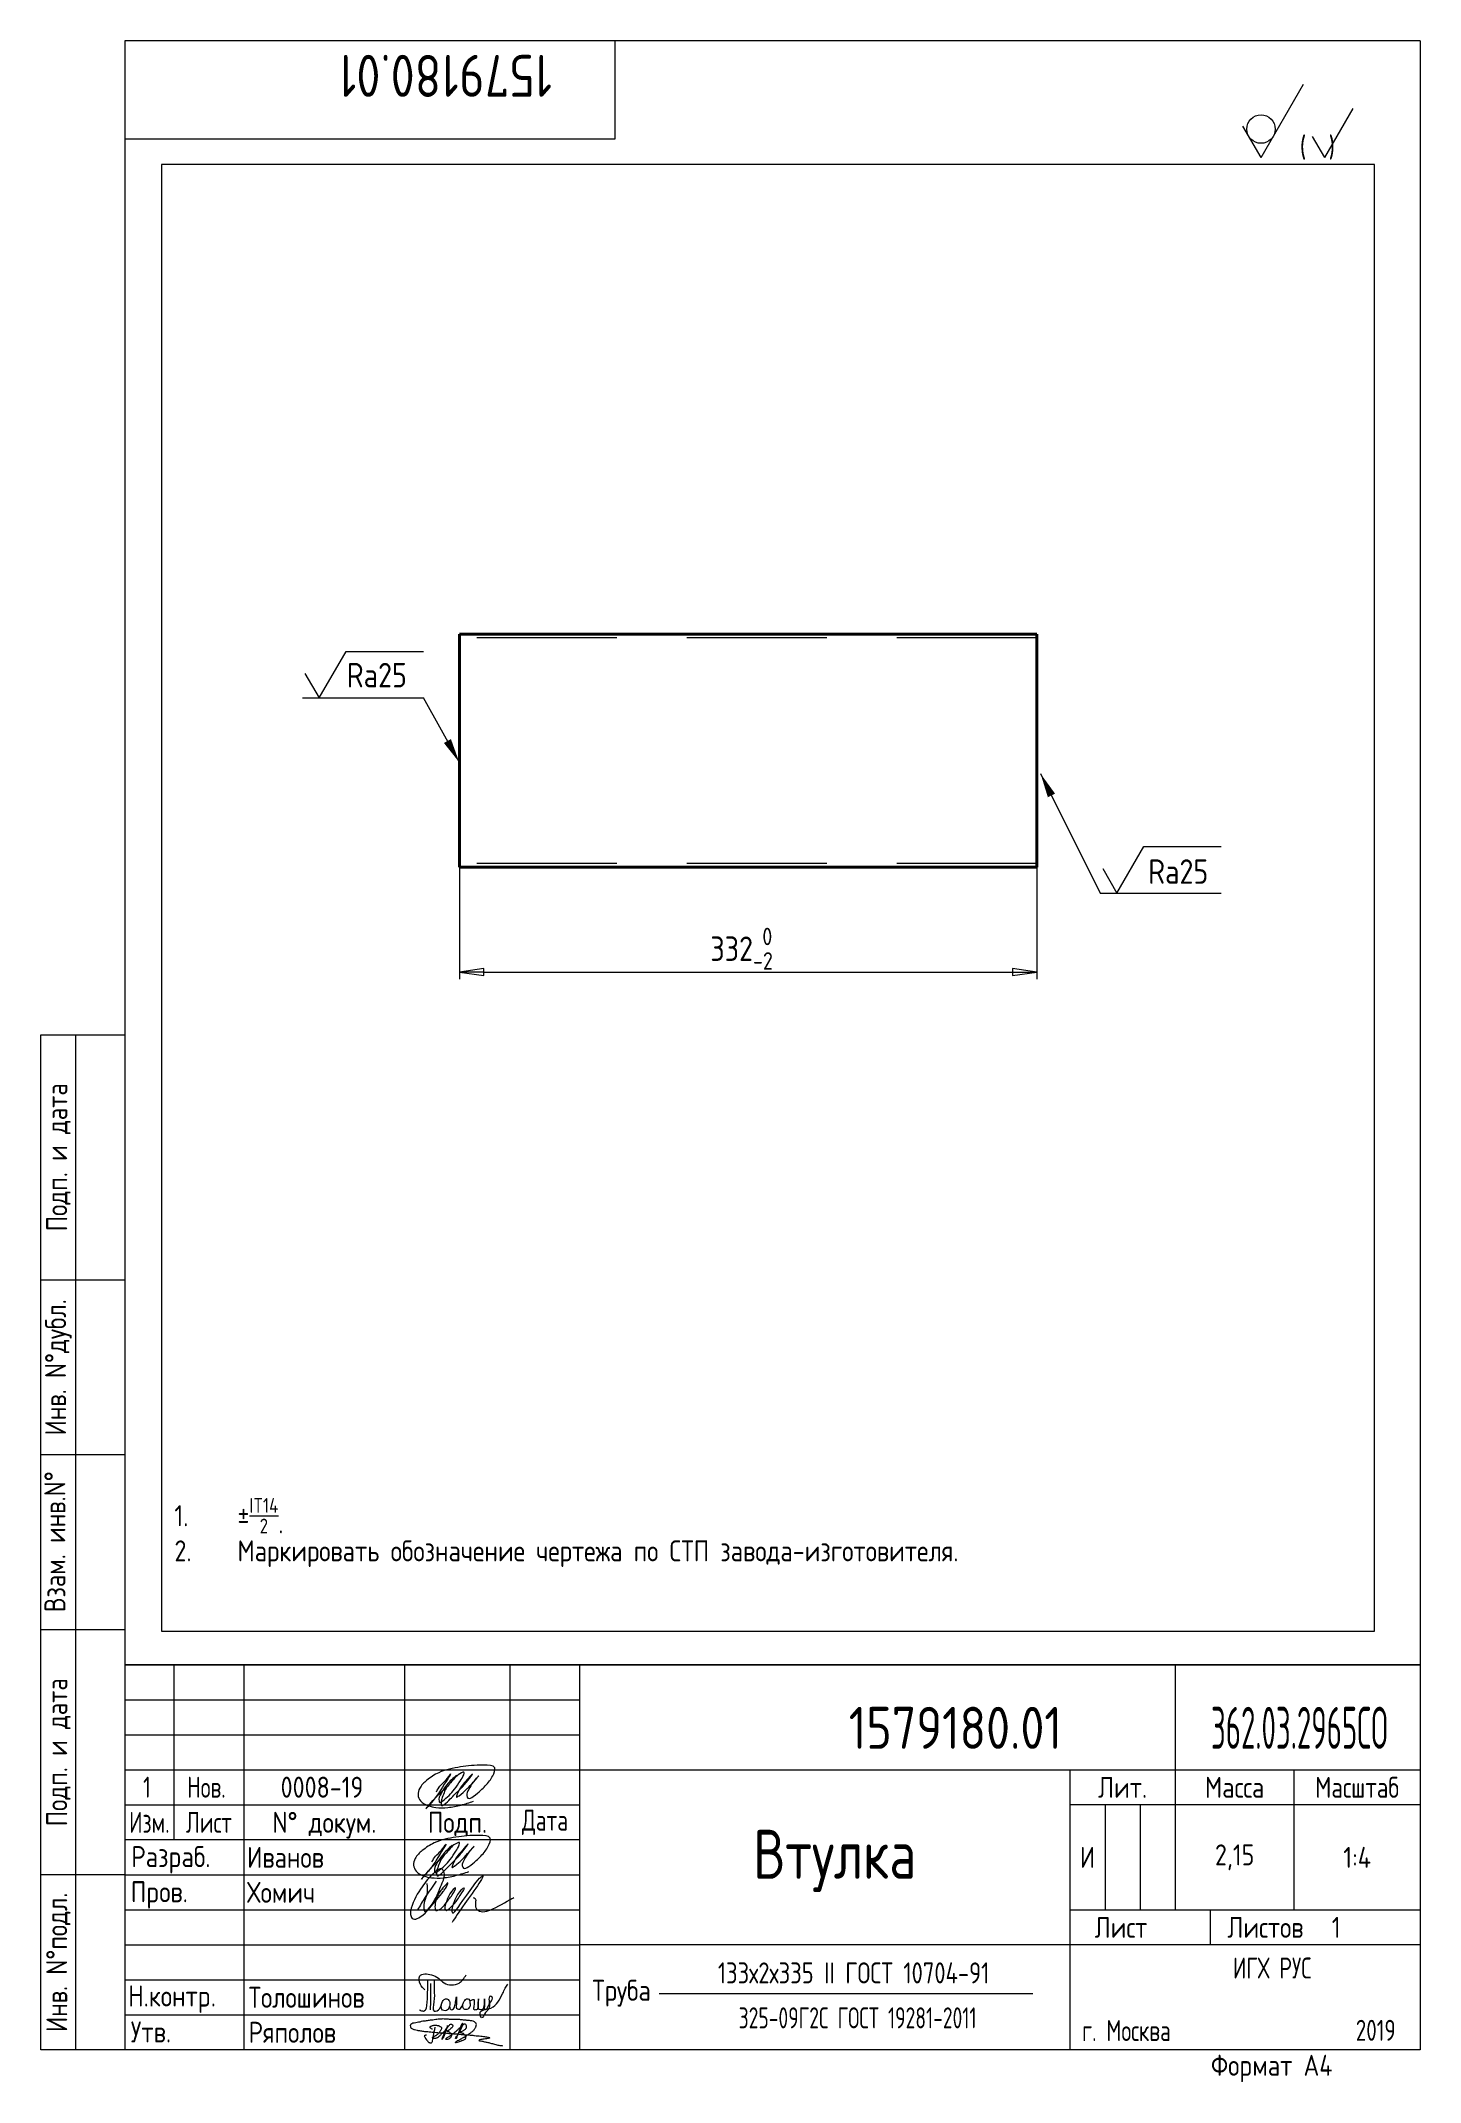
# Paper-space layout 'Лист1' of a CAD drawing. Header units: millimetres. Extents: x 7 to 204, y -1 to 290.
# The model-space entities are those that its viewports show. They can reach past a viewport. Long polylines and large blocks are cut down to what shows.
import ezdxf
from ezdxf.enums import TextEntityAlignment as Align

# ---------------------------------------------------------------- set-up
doc = ezdxf.new("R2010")
doc.units = ezdxf.units.MM
doc.header["$LTSCALE"] = 4
doc.linetypes.add('HIDDEN', pattern=[0.375, 0.25, -0.125])
doc.layers.add('AM_VIEWS', color=1, linetype='Continuous', lineweight=25, plot=False)
for name, color, linetype, lineweight in [('Bord', 1, 'Continuous', 18), ('Con', 6, 'Continuous', 40), ('Cont', 6, 'Continuous', 40), ('Hatch', 2, 'Continuous', 18), ('Hide', 2, 'HIDDEN', 18), ('Text', 3, 'Continuous', 18), ('Textb', 6, 'Continuous', 18), ('TEXTRUS', 3, 'Continuous', 18), ('Обозначение (ГОСТ)', 7, 'Continuous', 18), ('Основные', 5, 'Continuous', 18), ('Подписи', 10, 'Continuous', 18), ('Размер (ГОСТ)', 7, 'Continuous', 18), ('Эскизная геометрия (ГОСТ)', 7, 'Continuous', 18)]:
    doc.layers.add(name, color=color, linetype=linetype, lineweight=lineweight)
doc.styles.add('Style1', font='romans.shx', dxfattribs={"width": 0.8})
doc.styles.add('Обычный текст (ГОСТ)', font='GOST Common Italic.ttf')
doc.dimstyles.new('Диаметр (ГОСТ)$7', dxfattribs={"dimscale": 4, "dimtxt": 3.5, "dimasz": 3.5, "dimexe": 1, "dimexo": 0, "dimgap": 0.5, "dimtad": 1, "dimrnd": 1e-08, "dimtxsty": 'Обычный текст (ГОСТ)', "dimblk": 'Filled-1', "dimcen": 0.09, "dimdle": 15, "dimclrd": 256, "dimclre": 256, "dimclrt": 256, "dimazin": 2, "dimtfac": 0.714286, "dimtdec": 3, "dimtmove": 0, "dimatfit": 3, "dimfxl": 1, "dimtolj": 1, "dimlwd": -1, "dimlwe": 25, "dimarcsym": 0})

# ---------------------------------------------------------------- blocks, each defined once
blk = doc.blocks.new('A4')
at = {"layer": 'Bord', "lineweight": 18}
for p, q in [((205, 292), (20, 292)), ((20, 292), (20, 5)), ((90, 278), (90, 292)), ((205, 292), (205, 5)), ((20, 278), (90, 278)), ((8, 5), (8, 150)), ((8, 150), (20, 150)), ((13, 5), (13, 150)), ((8, 115), (20, 115)), ((20, 90), (8, 90)), ((20, 65), (8, 65)), ((205, 60), (20, 60)), ((20, 60), (205, 60)), ((27, 60), (27, 35)), ((37, 60), (37, 5)), ((60, 5), (60, 60)), ((75, 60), (75, 5)), ((85, 5), (85, 60)), ((170, 60), (170, 25)), ((20, 55), (85, 55)), ((20, 50), (85, 50)), ((20, 45), (85, 45)), ((85, 45), (205, 45)), ((155, 5), (155, 45)), ((187, 25), (187, 45)), ((20, 40), (85, 40)), ((205, 40), (155, 40)), ((160, 40), (160, 25)), ((165, 40), (165, 25)), ((85, 35), (20, 35)), ((20, 30), (8, 30)), ((20, 30), (85, 30)), ((20, 25), (85, 25)), ((155, 25), (205, 25)), ((175, 25), (175, 20)), ((20, 20), (85, 20)), ((205, 20), (85, 20)), ((20, 15), (85, 15)), ((20, 10), (85, 10)), ((20, 5), (8, 5)), ((205, 5), (20, 5))]:
    blk.add_line(p, q, dxfattribs=at)
at = {"layer": 'Bord', "lineweight": 18, "style": 'Style1', "width": 0.8}
for s, p in [('Подп. и дата', (10.5, 132.5)), ('Инв. N%%dдубл.', (10.5, 102.5)), ('Взам. инв.N%%d ', (10, 78.38)), ('Подп. и дата', (10.5, 47.5)), ('Инв. N%%dподл.', (10.5, 17.5))]:
    blk.add_text(s, height=3, rotation=90, dxfattribs=at).set_placement(p, align=Align.MIDDLE)
at = {"layer": 'Bord', "lineweight": 18, "style": 'Style1'}
for s, width, p in [('Лит.', 0.8, (162.5, 42.5)), ('Масса', 0.8, (178.5, 42.5)), ('Масштаб', 0.75, (196, 42.5)), ('Изм.', 0.7, (23.5, 37.5)), ('Лист', 0.7, (32, 37.5)), ('N%%d докум.', 0.8, (48.5, 37.5)), ('Подп.', 0.8, (67.5, 37.5)), ('Лист', 0.8, (162.27, 22.5)), ('Листов', 0.8, (182.9, 22.5))]:
    blk.add_text(s, height=3, dxfattribs=dict(at, width=width)).set_placement(p, align=Align.MIDDLE_CENTER)
at = {"layer": 'Bord', "lineweight": 18, "style": 'Style1', "width": 0.7}
for s, p in [('Дата', (80, 37.5)), ('ИГХ РУС', (183.87, 16.69))]:
    blk.add_text(s, height=3, dxfattribs=at).set_placement(p, align=Align.MIDDLE)
at = {"layer": 'Bord', "lineweight": 18, "style": 'Style1'}
for s, width, p in [('Разpаб.', 0.8, (20.92, 31.1)), ('Пpов.', 0.8, (20.84, 26.08)), ('Н.контp.', 0.8, (20.47, 11.19)), ('Утв.', 0.8, (20.84, 6.06)), ('г. Москва', 0.7, (156.71, 6.25)), ('Фоpмат А4', 0.8, (175.11, 1.29))]:
    blk.add_text(s, height=3, dxfattribs=dict(at, width=width)).set_placement(p)
at = {"layer": 'Bord', "lineweight": 18, "style": 'Style1', "width": 0.8}
blk.add_attdef('1234567', (81, 290), '', height=6, rotation=180, dxfattribs=at)
at = {"layer": 'Bord', "lineweight": 18, "style": 'Style1'}
for tag, p, height, width in [('1234567', (123.4, 48), 6, 0.8), ('ФИО', (39, 31), 3, 0.8), ('ФИО', (39, 26), 3, 0.8), ('ГОСТ_СОРТАМЕНТА', (98.19, 14), 3, 0.8), ('ФИО', (39, 11), 3, 0.8), ('ФИО', (39, 6), 3, 0.8), ('200', (192.85, 6.29), 3, 0.7)]:
    blk.add_attdef(tag, p, '', height=height, dxfattribs=dict(at, width=width))
at = {"layer": 'Bord', "lineweight": 18, "style": 'Style1', "width": 0.8}
for tag, height, p in [('123ХЯ', 6, (183.62, 48)), ('НАИМЕНОВАНИЕ', 5, (120, 30)), ('Сборочный_чертеж', 3, (120, 21.3))]:
    blk.add_attdef(tag, text='', height=height, dxfattribs=at).set_placement(p, align=Align.CENTER)
for tag, p in [('И', (157.49, 32.5)), ('700', (178.5, 32.5)), ('1:20', (196, 32.5))]:
    blk.add_attdef(tag, text='', height=3, dxfattribs=at).set_placement(p, align=Align.MIDDLE)
for tag, p in [('1', (171.12, 22.5)), ('2', (193, 22.5))]:
    blk.add_attdef(tag, text='', height=3, dxfattribs=at).set_placement(p, align=Align.MIDDLE_CENTER)
blk.add_attdef('ЛИСТ', text='', height=3, dxfattribs=at).set_placement((85.99, 12.5), align=Align.MIDDLE_LEFT)
at = {"layer": 'Bord', "lineweight": 18, "style": 'Style1', "width": 0.7}
blk.add_attdef('%%OГОСТ_ТЕХ._ТРЕБОВАНИЙ', text='', height=3, dxfattribs=at).set_placement((98.19, 8), align=Align.BOTTOM_LEFT)
blk = doc.blocks.new('A$C63F45750')
at = {"layer": 'Text'}
for points, knots in [([(3.17, 2.37), (3.12, 2.38), (3.04, 2.41), (2.94, 2.5), (2.85, 2.57), (2.79, 2.69), (2.87, 2.77), (2.99, 2.84), (3.16, 2.89), (3.36, 2.93), (3.6, 2.95), (3.82, 2.92), (4.05, 2.87), (4.25, 2.78), (4.45, 2.63), (4.46, 2.42), (4.38, 2.26), (4.28, 2.1), (4.17, 1.94), (4.03, 1.78), (3.89, 1.62), (3.75, 1.52), (3.63, 1.43), (3.49, 1.36), (3.35, 1.3), (3.24, 1.25), (3.16, 1.21), (3.12, 1.15), (3.19, 1.1), (3.27, 1.09), (3.4, 1.07), (3.55, 1.07), (3.72, 1.12), (3.92, 1.19), (4.1, 1.34), (4.26, 1.51), (4.44, 1.65), (4.59, 1.81), (4.74, 1.93), (4.84, 2.04), (4.93, 2.14), (5.07, 2.29), (5.19, 2.53), (5.28, 2.68), (5.35, 2.96), (5.23, 2.66), (5.2, 2.44), (5.04, 2.09), (4.95, 1.81), (4.86, 1.57), (4.75, 1.31), (4.67, 1.12), (4.46, 0.78), (4.62, 1.17), (4.71, 1.45), (4.88, 1.74), (5.01, 2), (5.08, 2.19), (5.19, 2.4), (5.32, 2.58), (5.4, 2.75), (5.52, 2.89), (5.65, 3.04), (5.85, 3.1), (6.02, 3.03), (6.08, 2.87), (6.03, 2.7), (5.9, 2.51), (5.7, 2.37), (5.55, 2.23), (5.4, 2.17), (5.31, 2.12), (5.12, 2.09), (5.35, 2.07), (5.48, 2), (5.64, 1.93), (5.75, 1.8), (5.85, 1.67), (5.89, 1.54), (5.89, 1.37), (5.8, 1.2), (5.63, 1.06), (5.41, 0.94), (5.23, 0.86), (5.02, 0.92), (5.13, 1.1), (5.28, 1.16), (5.44, 1.27), (5.61, 1.36), (5.74, 1.46), (5.86, 1.53), (5.95, 1.61), (6.05, 1.69), (6.15, 1.77), (6.28, 1.87), (6.46, 2.02), (6.65, 2.19), (6.83, 2.37), (6.98, 2.49), (7.11, 2.61), (7.2, 2.74), (7.32, 2.84), (7.42, 2.97), (7.48, 3.08), (7.48, 3.27), (7.34, 3.08), (7.28, 2.94), (7.18, 2.69), (7.1, 2.46), (7, 2.22), (6.93, 1.98), (6.83, 1.78), (6.73, 1.55), (6.67, 1.34), (6.6, 1.14), (6.56, 1.03), (6.39, 0.99), (6.62, 1.33), (6.75, 1.54), (6.93, 1.87), (7.05, 2.08), (7.18, 2.32), (7.33, 2.6), (7.47, 2.89), (7.6, 3.07), (7.79, 3.18), (7.95, 3.01), (8, 2.81), (7.99, 2.62), (7.94, 2.46), (7.83, 2.33), (7.69, 2.22), (7.53, 2.11), (7.37, 2.03), (7.21, 1.99), (7.11, 1.97), (6.89, 1.98), (7.07, 1.94), (7.15, 1.9), (7.27, 1.88), (7.39, 1.84), (7.52, 1.81), (7.62, 1.72), (7.7, 1.62), (7.78, 1.51), (7.83, 1.39), (7.87, 1.26), (7.88, 1.13), (7.86, 0.99), (7.75, 0.88), (7.6, 0.77), (7.4, 0.73), (7.19, 0.66), (6.97, 0.55), (6.71, 0.48), (6.57, 0.44), (6.42, 0.42), (6.52, 0.58), (6.61, 0.64), (6.81, 0.78), (7.06, 0.89), (7.33, 1.04), (7.55, 1.16), (7.7, 1.24), (7.84, 1.32), (7.99, 1.43), (8.21, 1.58), (8.48, 1.76), (8.74, 1.95), (8.97, 2.12), (9.1, 2.29), (9.23, 2.44), (9.3, 2.6), (9.37, 2.74), (9.42, 2.92), (9.45, 3.13), (9.21, 3.48), (8.67, 3.59), (8.09, 3.63), (7.57, 3.66), (7.06, 3.74), (6.57, 3.75), (6.09, 3.74), (5.67, 3.78), (5.28, 3.78), (4.96, 3.81), (4.65, 3.83), (4.31, 3.82), (3.97, 3.79), (3.61, 3.74), (3.22, 3.67), (2.86, 3.66), (2.53, 3.61), (2.18, 3.52), (1.78, 3.54), (1.38, 3.37), (0.96, 3.35), (0.58, 3.24), (0.25, 3.19), (0.03, 3.06), (-0.03, 2.83), (0.02, 2.6), (0.26, 2.38), (0.59, 2.33), (1, 2.2), (1.48, 2.15), (1.93, 2.05), (2.35, 2.02), (2.72, 2.01), (3.11, 1.94), (3.68, 1.94), (4.25, 1.83), (4.91, 1.87), (5.53, 1.76), (6.13, 1.72), (6.73, 1.71), (7.32, 1.62), (7.99, 1.55), (8.64, 1.54), (9.16, 1.46), (9.61, 1.42), (10.03, 1.4), (10.41, 1.32), (10.73, 1.29), (11.01, 1.24), (11.18, 1.23), (11.42, 1.14), (11.18, 1.06), (11.01, 1.03), (10.71, 0.98), (10.37, 0.92), (10.1, 0.91), (9.65, 0.75), (10.22, 0.67), (10.54, 0.59), (11.08, 0.47), (11.61, 0.35), (12.17, 0.15), (12.64, 0.08), (12.98, 0.03), (13.11, 0.01), (13.18, 0)], [0, 0, 0, 0, 0.153866, 0.270441, 0.388867, 0.510533, 0.592156, 0.71333, 0.90842, 1.11344, 1.349254, 1.61246, 1.782219, 2.047249, 2.291879, 2.451528, 2.651081, 2.806158, 3.017979, 3.227348, 3.462381, 3.633009, 3.75766, 3.920516, 4.080796, 4.214529, 4.291786, 4.349969, 4.397594, 4.50822, 4.594826, 4.799244, 4.954392, 5.128468, 5.437537, 5.632649, 5.842485, 6.094987, 6.293219, 6.410959, 6.551192, 6.687808, 7.022147, 7.294342, 7.425356, 7.52079, 7.946481, 8.313051, 8.59833, 8.833695, 9.090496, 9.427695, 9.601191, 9.883219, 10.093306, 10.673943, 10.798776, 10.974628, 11.287247, 11.486184, 11.648652, 11.848902, 12.027194, 12.25348, 12.40059, 12.537783, 12.716293, 12.91523, 13.208551, 13.438489, 13.549668, 13.67779, 13.77127, 13.930001, 14.029091, 14.272112, 14.434836, 14.547084, 14.739051, 14.830983, 15.061241, 15.268922, 15.500489, 15.788979, 15.879568, 16.024283, 16.221854, 16.418714, 16.593102, 16.783247, 16.91018, 17.018213, 17.135263, 17.278205, 17.430482, 17.620087, 17.979626, 18.191789, 18.388716, 18.565718, 18.714854, 18.857929, 19.039974, 19.171375, 19.283034, 19.400085, 19.618058, 19.882245, 20.150781, 20.377854, 20.649532, 20.89723, 21.042543, 21.40016, 21.557817, 21.667145, 21.752781, 21.926256, 22.412297, 22.813145, 22.961412, 23.171289, 23.607257, 23.940428, 24.110007, 24.291214, 24.48084, 24.697609, 24.904078, 25.034245, 25.218018, 25.407651, 25.573473, 25.787447, 25.930292, 26.051316, 26.18846, 26.285312, 26.406799, 26.52425, 26.630463, 26.793722, 26.898606, 27.029313, 27.171012, 27.314101, 27.419918, 27.580557, 27.709367, 27.829268, 28.024364, 28.266961, 28.41242, 28.705761, 28.989137, 29.187748, 29.233768, 29.332802, 29.529535, 29.667094, 30.039923, 30.332117, 30.61061, 30.769982, 30.856778, 31.109923, 31.313488, 31.656425, 32.066331, 32.296628, 32.49714, 32.710276, 32.891468, 33.014834, 33.177747, 33.444503, 33.618009, 34.409008, 34.914636, 35.419802, 35.95397, 36.458179, 36.88069, 37.388403, 37.738353, 38.034261, 38.353468, 38.693154, 39.037638, 39.391136, 39.787481, 40.203773, 40.488977, 40.784975, 41.26625, 41.668005, 42.070065, 42.499388, 42.869834, 43.079573, 43.213439, 43.554591, 43.717296, 44.153724, 44.506336, 45.019111, 45.587859, 45.90191, 46.270392, 46.703958, 47.093115, 47.952647, 48.44014, 49.079253, 49.808223, 50.268654, 50.851051, 51.604831, 52.298429, 52.776925, 53.1907, 53.661988, 54.042386, 54.348524, 54.616841, 54.853814, 54.983777, 55.126096, 55.333328, 55.613101, 56.008732, 56.315809, 56.59982, 56.87931, 57.399251, 57.889617, 58.432507, 59.066698, 59.660314, 59.862668, 60.07277, 60.07277, 60.07277, 60.07277]), ([(2.31, 1.53), (2.26, 1.52), (2.17, 1.51), (2.06, 1.48), (1.93, 1.38), (2.07, 1.25), (2.14, 1.11), (2.26, 0.93), (2.39, 0.72), (2.57, 0.54), (2.71, 0.44), (2.86, 0.4), (3.02, 0.43), (3.14, 0.54), (3.21, 0.79), (3.25, 1.07), (3.31, 1.4), (3.35, 1.67), (3.38, 1.92), (3.47, 2.19), (3.5, 2.43), (3.54, 2.59), (3.56, 2.64)], [0, 0, 0, 0, 0.15847, 0.269731, 0.363591, 0.555514, 0.688037, 0.848606, 1.204359, 1.433632, 1.58673, 1.729549, 1.880686, 2.057874, 2.19169, 2.63505, 2.928153, 3.184121, 3.441863, 3.696117, 4.025873, 4.178055, 4.178055, 4.178055, 4.178055])]:
    blk.add_open_spline(points, degree=3, knots=knots, dxfattribs=at)
blk = doc.blocks.new('A$C4F4A4F5D')
at = {"layer": 'Основные', "lineweight": 18}
for points, knots in [([(0.76, 2.84), (0.53, 3.07), (0.02, 3.58), (-0.25, 5.26), (1.65, 5.12), (2.72, 4.57), (3.71, 3.46), (5.71, 3.44), (6.39, 4.52), (6.67, 4.97)], [0, 0, 0, 0, 0.995549, 2.196439, 3.853213, 4.970011, 6.02292, 8.170898, 9.705386, 9.705386, 9.705386, 9.705386]), ([(1.19, 4.34), (1.17, 3.4), (1.13, 2.06), (0.98, -0.44), (0.2, -0.16), (0.03, -0.03), (0, 0)], [0, 0, 0, 0, 3.274293, 4.654149, 5.171803, 5.30168, 5.30168, 5.30168, 5.30168]), ([(1.58, 3.74), (1.58, 3.25), (1.58, 2.32), (1.61, 1.07), (1.55, 0.31), (1.53, 0)], [0, 0, 0, 0, 1.453969, 2.804084, 3.740223, 3.740223, 3.740223, 3.740223]), ([(2.1, 4.21), (2.1, 3.72), (2.08, 2.67), (2.22, 1.45), (1.71, -0.56), (3.23, 0.14), (3.06, 1.09), (3.85, 1.74), (4.43, 1.17), (4.31, 0.54), (4.11, -0.15), (3.33, -0.21), (3.11, 0.28), (3.13, 0.53), (3.14, 0.66)], [0, 0, 0, 0, 1.402041, 3.063923, 4.415037, 5.298701, 6.374637, 7.087927, 7.603499, 8.330482, 8.911132, 9.613125, 9.996533, 10.366919, 10.366919, 10.366919, 10.366919]), ([(7.18, 1.27), (7.27, 1.3), (7.44, 1.37), (7.78, 1.56), (7.87, 1.06), (7.83, 0.71), (7.66, -0.05), (8.07, 0.01), (8.43, 0.12), (8.39, 0.68), (8.46, 1.9), (8.39, 0.94), (8.43, 0.6), (8.37, 0.05), (8.74, 0.07), (9.11, -0.03), (9.26, 0.49), (9.33, 0.95), (9.27, 1.34), (9.32, 1.77), (9.28, 0.91), (9.34, 0.6), (9.2, 0.14), (9.65, -0.01), (9.83, 0.61), (10.14, 1.03), (10.6, 1.72), (9.95, 2.11), (9.91, 1.23), (10.07, 0.69), (9.92, 0), (9.35, -0.37), (8.95, -1.56), (8.34, 0.07), (10.28, -0.02), (11.26, 1.1), (11.82, 2.15), (12.24, 3.04), (12.52, 3.46), (12.65, 3.65)], [0, 0, 0, 0, 0.305783, 0.619019, 0.796582, 1.5526, 2.082394, 2.34716, 2.5822, 3.136594, 4.040413, 4.363654, 5.267311, 5.441668, 5.78494, 6.114287, 6.466434, 7.104395, 7.620812, 7.679251, 8.272982, 8.692439, 9.1059, 9.338721, 9.784511, 10.568279, 11.297869, 11.566962, 12.285888, 12.851793, 13.545205, 14.102749, 15.055561, 15.671649, 17.422398, 18.699613, 20.16544, 20.963871, 21.66672, 21.66672, 21.66672, 21.66672]), ([(4.28, 0.44), (4.31, 0.37), (4.37, 0.25), (4.41, 0.06), (4.62, -0.05), (5, 0.18), (5.14, 0.84), (5.2, 1.3), (5.31, 2.06), (5.31, 1.17), (5.3, 0.78), (5.2, 0.26), (5.58, -0.01), (5.91, 0.16), (6.08, 0.5), (6.26, 0.9), (6.43, 1.31), (6.72, 1.59), (7.17, 1.58), (7.18, 1.05), (7.31, 0.57), (6.99, 0.02), (6.34, -0.02), (6.17, 0.51), (6.24, 0.79), (6.27, 0.92)], [0, 0, 0, 0, 0.247339, 0.413433, 0.559308, 0.874045, 1.558567, 2.392422, 2.645523, 3.22433, 3.719885, 4.231527, 4.573657, 4.879974, 5.190145, 5.704595, 6.19318, 6.529505, 6.863422, 7.269696, 7.83948, 8.395909, 8.926487, 9.378613, 9.791445, 9.791445, 9.791445, 9.791445])]:
    blk.add_open_spline(points, degree=3, knots=knots, dxfattribs=at)
blk = doc.blocks.new('sherISO_12')
at = {"layer": 'Cont', "lineweight": 18}
for q in [(-15, -6.96), (-23.66, -12.96)]:
    blk.add_line((-21.06, -17.46), q, dxfattribs=at)
blk.add_circle((-21.06, -13.39), 2.03, dxfattribs=at)
at = {"layer": 'Text', "lineweight": 18}
for q in [(-7.92, -10.46), (-13.69, -14.46)]:
    blk.add_line((-11.96, -17.46), q, dxfattribs=at)
at = {"layer": 'Text', "lineweight": 18, "style": 'Style1', "width": 0.8}
blk.add_text('(  )', height=3, dxfattribs=at).set_placement((-15.53, -17.46))
blk = doc.blocks.new('Filled-1')
at = {"color": 0}
for p, q in [((0, 0), (-1, 0.143)), ((-1, 0.143), (-1, -0.143)), ((-1, 0), (0, 0)), ((-1, -0.143), (0, 0))]:
    blk.add_line(p, q, dxfattribs=at)
at = {"color": 0, "flags": 128}
blk.add_lwpolyline([(-1, -0.143), (0, 0), (-1, 0.143), (-1, -0.143)], dxfattribs=at)
at = {"color": 0}
blk.add_solid([(-1, -0.143), (0, 0), (-1, 0.143), (-1, -0.143)], dxfattribs=at)

msp = doc.modelspace()

# ---------------------------------------------------------------- linework, layer by layer
at = {"layer": 'Con', "ltscale": 5}
for p, q in [((278.211, 808.615), (278.211, 675.615)), ((608.211, 808.615), (278.211, 808.615)), ((608.211, 675.615), (278.211, 675.615))]:
    msp.add_line(p, q, dxfattribs=at)
at = {"layer": 'Cont'}
msp.add_line((608.211, 675.615), (608.211, 808.615), dxfattribs=at)
at = {"layer": 'Hide', "ltscale": 5}
for p, q in [((608.211, 806.615), (278.211, 806.615)), ((608.211, 677.615), (278.211, 677.615))]:
    msp.add_line(p, q, dxfattribs=at)
at = {"layer": 'Размер (ГОСТ)', "linetype": 'Continuous', "lineweight": 18}
for p, q in [((278.211, 675.615), (278.211, 611.615)), ((608.211, 675.615), (608.211, 611.615)), ((292.211, 615.615), (596.211, 615.615))]:
    msp.add_line(p, q, dxfattribs=at)
at = {"layer": 'Эскизная геометрия (ГОСТ)', "lineweight": 18}
for p, q in [((198.103, 772.257), (213.46, 798.857)), ((213.46, 798.857), (257.669, 798.857)), ((190.02, 786.257), (198.103, 772.257)), ((188.62, 772.257), (257.669, 772.257)), ((653.83, 660.782), (669.188, 687.382)), ((669.188, 687.382), (713.396, 687.382)), ((645.747, 674.782), (653.83, 660.782)), ((644.347, 660.782), (713.396, 660.782))]:
    msp.add_line(p, q, dxfattribs=at)

# ---------------------------------------------------------------- block references
at = {"layer": 'Размер (ГОСТ)', "linetype": 'Continuous', "lineweight": 18, "xscale": 14, "yscale": 14, "zscale": 14, "rotation": 180}
msp.add_blockref('Filled-1', (278.211, 615.615), dxfattribs=at)
at = {"layer": 'Размер (ГОСТ)', "linetype": 'Continuous', "lineweight": 18, "xscale": 14, "yscale": 14, "zscale": 14}
msp.add_blockref('Filled-1', (608.211, 615.615), dxfattribs=at)

# ---------------------------------------------------------------- texts
at = {"layer": 'Размер (ГОСТ)', "linetype": 'Continuous', "lineweight": 18, "char_height": 14, "attachment_point": 1, "style": 'Style1'}
for s, insert in [('\\A1;Ra25', (213.899, 792.279)), ('\\A1;Ra25', (671.731, 680.041)), ('\\A1;332{\\H0.71429x;\\S 0^ -2;}', (421.582, 640.948))]:
    msp.add_mtext(s, dxfattribs=dict(at, insert=insert))

# ---------------------------------------------------------------- leaders
at = {"layer": 'Обозначение (ГОСТ)', "lineweight": 18}
for points in [[(278.211, 735.391), (257.669, 772.257)], [(610.211, 729.067), (644.347, 660.782)]]:
    msp.add_leader(points, dimstyle='Диаметр (ГОСТ)$7', override={"dimtad": 0}, dxfattribs=at)

psp = doc.layouts.new('Лист1')

# ---------------------------------------------------------------- linework, layer by layer
at = {"layer": 'Bord', "lineweight": 18}
psp.add_line((95.26, 11.48), (148.61, 11.48), dxfattribs=at)
at = {"layer": 'Подписи', "lineweight": 18}
for points, knots in [([(66.31, 42.7), (65.82, 42.25), (64.96, 41.47), (64.15, 40.18), (63.66, 39.32), (63.9, 38.68), (64.59, 39.21), (65.2, 39.69), (66.11, 40.72), (66.78, 41.78), (67.24, 42.41), (67.45, 43.2), (66.72, 42.89), (66.16, 42.47), (65.54, 41.64), (64.86, 40.96), (64.5, 40.15), (64.17, 39.36), (64.07, 38.8), (64.11, 38.2), (64.84, 38.69), (65.52, 39.41), (66.82, 40.68), (67.7, 41.62), (69.09, 43.51), (67.07, 41.21), (66.7, 40.72), (66.16, 39.37), (67.53, 40.4), (67.89, 40.81), (69.97, 43.14), (68.52, 41.58), (68.14, 40.77), (67.64, 39.97), (67.95, 39.17), (68.96, 39.81), (69.84, 40.55), (70.86, 41.6), (71.53, 42.61), (72.13, 44.11), (69.29, 44.15), (67.01, 43.93), (64.03, 43.34), (62.14, 42.1), (61.05, 41.03), (60.68, 39.88), (61.16, 38.81), (62.21, 38.3), (63.54, 37.99), (65.13, 38.01), (66.93, 38.37), (68.12, 38.76), (68.71, 38.95)], [0, 0, 0, 0, 1.9755, 3.453266, 4.599682, 4.791473, 5.145238, 6.497385, 7.664272, 9.094306, 10.114998, 10.459762, 10.811562, 11.792042, 12.959743, 13.767676, 14.660412, 15.605031, 16.245448, 16.572031, 16.925795, 18.146901, 20.185044, 21.789331, 22.951009, 24.626743, 26.592474, 27.035558, 27.450584, 30.017364, 31.457812, 32.594833, 33.885024, 34.80449, 35.192074, 35.984441, 37.373068, 39.207782, 40.066553, 41.248724, 42.851981, 46.196805, 49.405498, 51.42283, 52.958607, 53.90671, 54.859511, 56.175895, 57.248919, 58.950609, 60.891135, 62.727304, 62.727304, 62.727304, 62.727304]), ([(63.43, 40.32), (63.59, 40.61), (63.94, 41.27), (64.75, 41.81), (66.01, 43.76), (63.81, 40.15), (63.16, 39.29), (61.35, 37.18), (63.51, 39.8), (64.41, 40.54), (64.92, 40.95)], [0, 0, 0, 0, 0.949687, 2.182955, 3.211934, 5.843898, 8.089363, 9.295303, 11.182264, 13.603818, 13.603818, 13.603818, 13.603818]), ([(65.67, 32.66), (65.18, 32.21), (64.32, 31.43), (63.51, 30.14), (63.02, 29.29), (63.25, 28.65), (63.95, 29.18), (64.56, 29.66), (65.47, 30.68), (66.14, 31.74), (66.6, 32.38), (66.81, 33.16), (66.08, 32.86), (65.52, 32.43), (64.9, 31.6), (64.22, 30.92), (63.86, 30.11), (63.53, 29.32), (63.43, 28.77), (63.47, 28.16), (64.2, 28.65), (64.88, 29.38), (66.18, 30.64), (67.06, 31.58), (68.45, 33.48), (66.43, 31.17), (66.06, 30.68), (65.52, 29.33), (66.89, 30.36), (67.25, 30.77), (69.33, 33.1), (67.88, 31.55), (67.5, 30.74), (67, 29.93), (67.31, 29.14), (68.32, 29.78), (69.2, 30.51), (70.22, 31.56), (70.89, 32.57), (71.49, 34.07), (68.65, 34.11), (66.37, 33.9), (63.39, 33.31), (61.5, 32.06), (60.41, 31), (60.04, 29.84), (60.52, 28.77), (61.57, 28.26), (62.9, 27.95), (64.49, 27.97), (66.29, 28.33), (67.48, 28.72), (68.07, 28.91)], [0, 0, 0, 0, 1.9755, 3.453266, 4.599682, 4.791473, 5.145238, 6.497385, 7.664272, 9.094306, 10.114998, 10.459762, 10.811562, 11.792042, 12.959743, 13.767676, 14.660412, 15.605031, 16.245448, 16.572031, 16.925795, 18.146901, 20.185044, 21.789331, 22.951009, 24.626743, 26.592474, 27.035558, 27.450584, 30.017364, 31.457812, 32.594833, 33.885024, 34.80449, 35.192074, 35.984441, 37.373068, 39.207782, 40.066553, 41.248724, 42.851981, 46.196805, 49.405498, 51.42283, 52.958607, 53.90671, 54.859511, 56.175895, 57.248919, 58.950609, 60.891135, 62.727304, 62.727304, 62.727304, 62.727304]), ([(62.79, 30.28), (62.95, 30.57), (63.3, 31.23), (64.11, 31.78), (65.37, 33.72), (63.17, 30.12), (62.52, 29.26), (60.71, 27.14), (62.87, 29.77), (63.77, 30.5), (64.28, 30.92)], [0, 0, 0, 0, 0.949687, 2.182955, 3.211934, 5.843898, 8.089363, 9.295303, 11.182264, 13.603818, 13.603818, 13.603818, 13.603818]), ([(62.06, 27.21), (62.1, 26.63), (62.19, 25.38), (61.44, 24.3), (61.77, 23.02), (63.08, 24.38), (63.52, 25.6), (64.33, 27.41), (64.79, 28.57), (64.04, 29.56), (62.57, 28.32), (61.26, 26.7), (59.98, 24.49), (59.65, 22.9), (60.04, 21.73), (61.65, 22.69), (62.75, 24.09), (63.98, 25.47), (64.74, 26.52), (65.38, 27.75), (64.37, 26.61), (63.7, 25.75), (63.18, 24.75), (63.22, 23), (64.58, 23.95), (65.05, 24.83), (65.74, 25.56), (66.55, 27.13), (65.05, 25.55), (64.92, 24.63), (64.54, 23.84), (64.8, 23.21), (65.68, 23.94), (66.25, 24.62), (66.81, 25.47), (67.8, 26.93), (66.71, 26.12), (66.28, 25.41), (65.88, 24.4), (65.59, 23.68), (65.7, 22.63), (67.43, 25.09), (68.21, 26.16), (69.29, 27.69), (70.95, 29.16), (67.22, 24.01), (66.12, 22.34), (65.66, 21.64)], [0, 0, 0, 0, 1.694377, 3.611891, 4.07736, 4.60447, 7.711907, 8.884558, 10.553021, 11.020313, 12.085944, 14.869427, 18.302412, 19.195025, 19.797312, 21.447957, 22.845763, 25.833596, 26.383869, 27.255355, 28.272531, 28.907972, 30.992725, 31.763238, 32.806058, 34.265897, 35.053159, 36.16987, 37.377204, 38.774687, 39.574428, 39.857371, 40.446901, 41.989311, 42.846158, 44.082314, 44.70121, 45.674294, 46.914256, 47.749726, 48.21214, 49.32338, 53.084538, 54.488933, 54.79415, 59.273817, 62.52012, 62.52012, 62.52012, 62.52012]), ([(63.4, 27.54), (62.87, 26.78), (61.93, 25.44), (61.08, 24.04), (60.72, 23.44)], [0, 0, 0, 0, 2.789819, 4.905952, 4.905952, 4.905952, 4.905952]), ([(68.68, 25.21), (68.79, 25.17), (69.11, 25.05), (68.97, 24.37), (68.97, 23.7), (69.65, 23.07), (71.58, 23.4), (73.01, 24.43), (74.29, 25.1), (74.46, 25.19)], [0, 0, 0, 0, 0.311213, 0.927253, 1.691866, 2.332851, 3.38436, 7.102546, 7.68894, 7.68894, 7.68894, 7.68894])]:
    psp.add_open_spline(points, degree=3, knots=knots, dxfattribs=at)

# ---------------------------------------------------------------- block references
at = {"lineweight": 18}
ref = psp.add_blockref('A4', (-1.07, -1.56), dxfattribs=at)
ref.add_attrib('123ХЯ', '362.03.2965СО', dxfattribs={"layer": 'Textb', "height": 6, "style": 'Style1', "width": 0.48}).set_placement((186.67, 46.44), align=Align.CENTER)
ref.add_attrib('1234567', '1579180.01', (122.32, 46.44), dxfattribs={"layer": 'Textb', "height": 6, "style": 'Style1', "width": 0.8})
ref.add_attrib('И', 'И', dxfattribs={"layer": 'Text', "height": 3, "style": 'Style1', "width": 0.8}).set_placement((156.41, 30.94), align=Align.MIDDLE)
ref.add_attrib('700', '2,15', dxfattribs={"layer": 'Text', "height": 3, "style": 'Style1', "width": 0.8}).set_placement((177.43, 30.94), align=Align.MIDDLE)
ref.add_attrib('1:20', '1:4', dxfattribs={"layer": 'Text', "height": 3, "style": 'Style1', "width": 0.8}).set_placement((194.93, 30.94), align=Align.MIDDLE)
ref.add_attrib('2', '1', dxfattribs={"layer": 'Text', "height": 3, "style": 'Style1', "width": 0.8}).set_placement((191.93, 20.94), align=Align.MIDDLE_CENTER)
ref.add_attrib('200', '2019', (194.73, 4.73), dxfattribs={"layer": 'Text', "height": 3, "style": 'Style1', "width": 0.7})
ref.add_attrib('1234567', '1579180.01', (79.93, 288.44), dxfattribs={"layer": 'Textb', "height": 6, "rotation": 180, "style": 'Style1', "width": 0.8})
at = {"layer": 'Cont', "lineweight": 18}
psp.add_blockref('A$C63F45750', (59.7, 4.02), dxfattribs=at)
at = {"layer": 'Hatch', "lineweight": 18}
psp.add_blockref('sherISO_12', (202.26, 291.22), dxfattribs=at)
at = {"layer": 'Подписи', "lineweight": 18}
psp.add_blockref('A$C4F4A4F5D', (60.99, 9.17), dxfattribs=at)

# ---------------------------------------------------------------- texts
at = {"lineweight": 18, "style": 'Style1'}
for s, width, p in [('1', 0.7, (22.08, 40.96)), ('Нов.', 0.7, (30.58, 40.96)), ('0008-19', 0.8, (47.08, 40.96))]:
    psp.add_text(s, height=3, dxfattribs=dict(at, width=width)).set_placement(p, align=Align.MIDDLE_CENTER)
at = {"lineweight": 18, "insert": (20.01, 82.26), "char_height": 3, "attachment_point": 1, "style": 'Style1'}
psp.add_mtext_dynamic_manual_height_columns('\\A1;\\pxi-3,l5,t5;1.^I%%P{\\H0.7x;\\SIT14/2;\\A0;\\H1.42857x;.\\P2.^IМаркировать обозначение чертежа по СТП завода-изготовителя.}', width=480.9363, gutter_width=15, heights=[0], dxfattribs=at)
at = {"layer": 'Text', "lineweight": 18, "style": 'Style1', "width": 0.8}
for s, p in [('Иванов', (36.38, 29.44)), ('Хомич', (36.38, 24.44)), ('Толошинов', (36.6, 9.44)), ('Ряполов', (36.6, 4.44))]:
    psp.add_text(s, height=3, dxfattribs=at).set_placement(p)
at = {"layer": 'TEXTRUS', "lineweight": 18, "style": 'Style1'}
for s, height, width, p in [('Втулка', 7, 0.75, (120.31, 27.88)), ('133х2х335 II ГОСТ 10704-91', 3, 0.75, (123.01, 12.93)), ('Труба', 3, 0.8, (89.87, 10.44)), ('325-09Г2С ГОСТ 19281-2011', 3, 0.65, (123.58, 6.51))]:
    psp.add_text(s, height=height, dxfattribs=dict(at, width=width)).set_placement(p, align=Align.CENTER)

# ---------------------------------------------------------------- viewports
at = {"layer": 'AM_VIEWS', "lineweight": 18}
psp.add_viewport(center=(110.78, 168.01), size=(173.26, 209.503), view_center_point=(454.53, 658.025), view_height=838.0137, dxfattribs=at)

doc.saveas('drawing.dxf')
